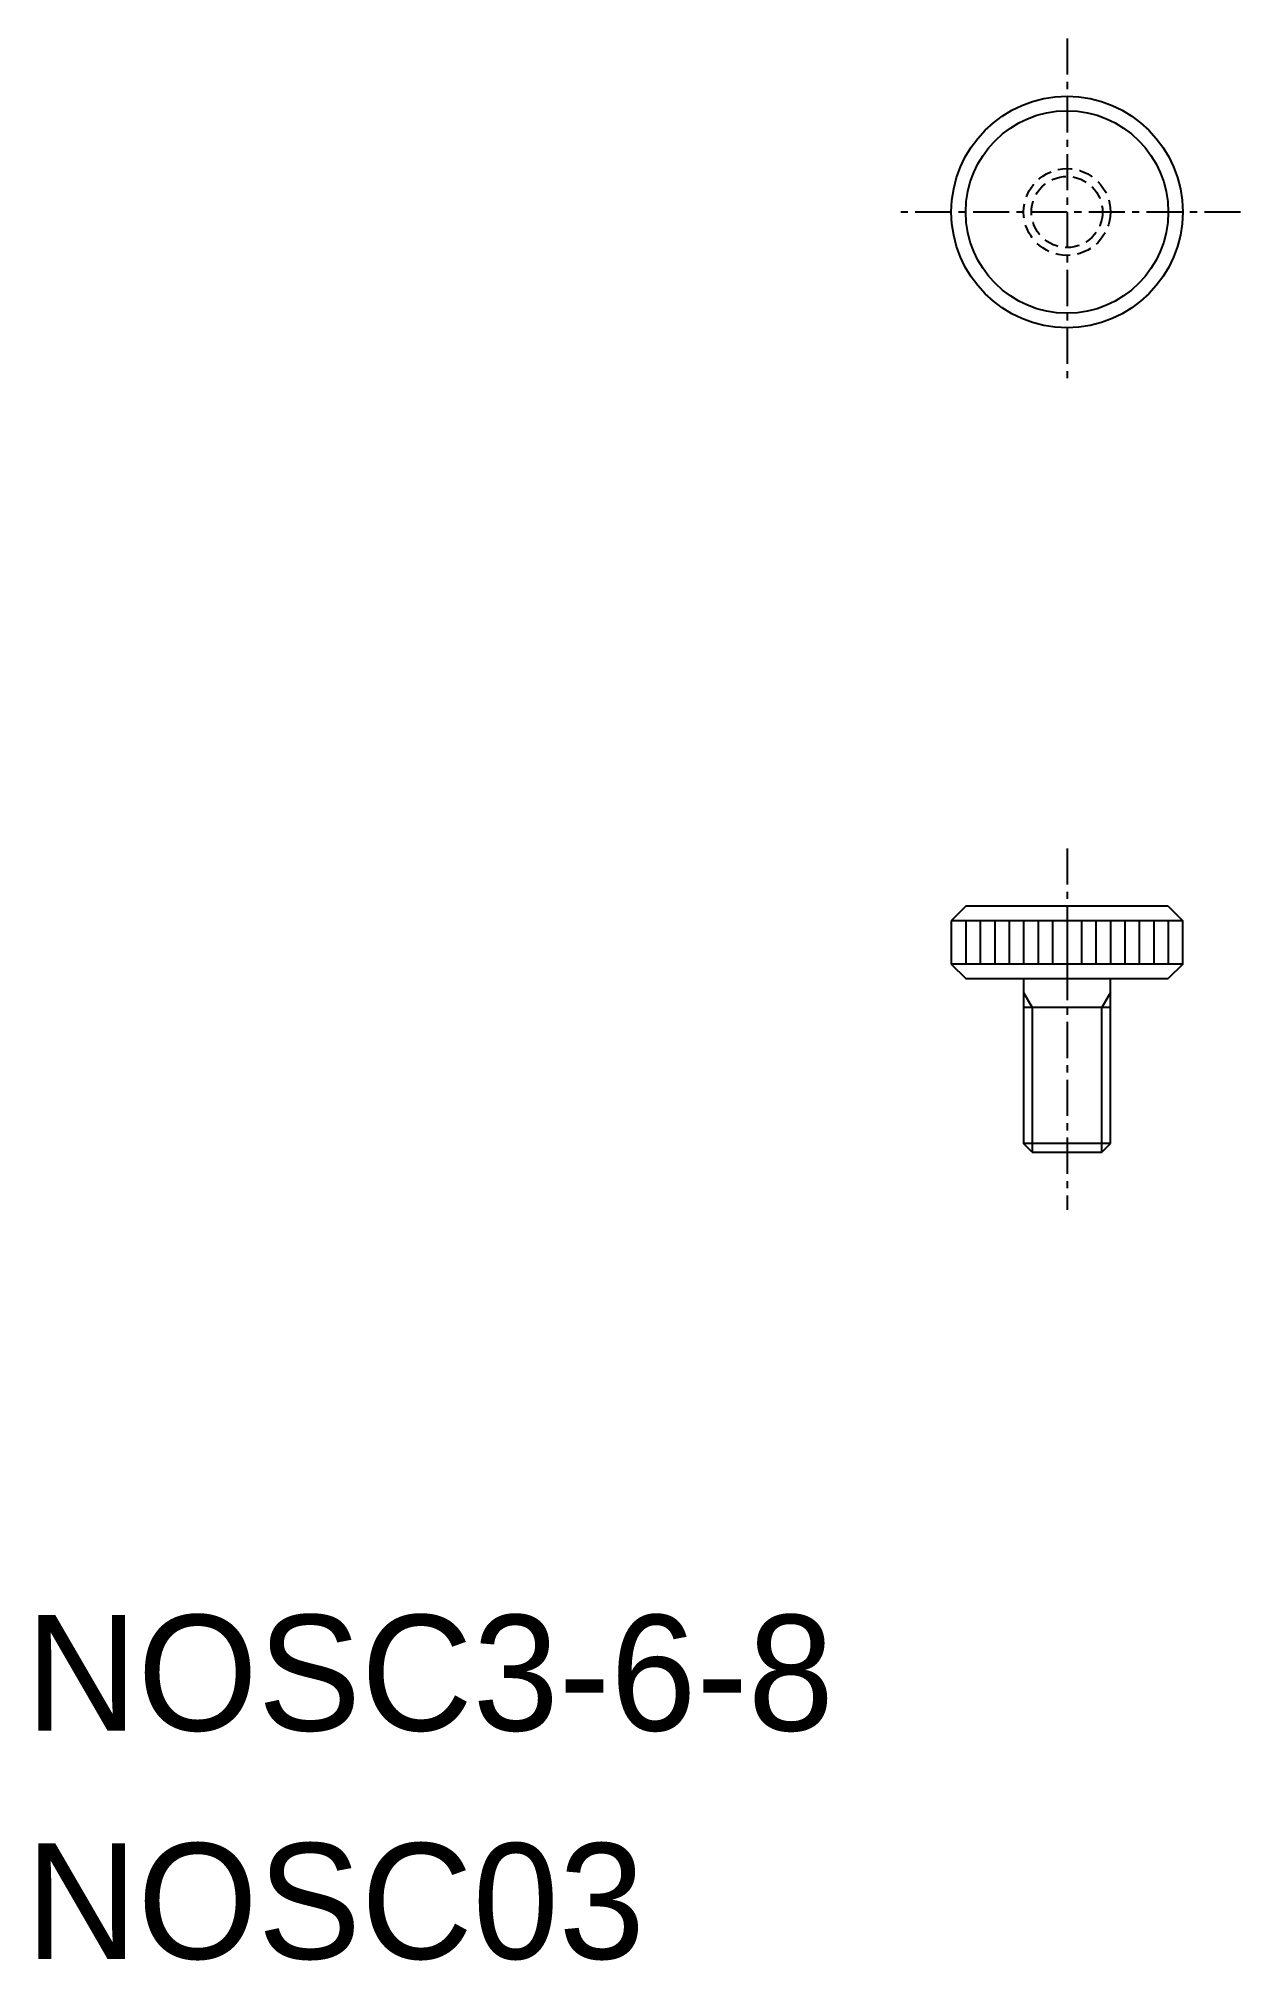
# Model space of a CAD drawing. Extents: x -13271 to -13229.5, y -156.8 to -90.4.
import ezdxf

# ---------------------------------------------------------------- set-up
doc = ezdxf.new("R2010")
doc.units = 0
doc.linetypes.add('CENTER', pattern=[2, 1.25, -0.25, 0.25, -0.25])
doc.linetypes.add('DASHED', pattern=[0.75, 0.5, -0.25])
doc.layers.get('0').update_dxf_attribs({"linetype": 'CONTINUOUS'})
doc.layers.add('CENTER', color=1, linetype='CENTER')

msp = doc.modelspace()

# ---------------------------------------------------------------- linework, layer by layer
at = {"color": 7, "linetype": 'CONTINUOUS'}
for p, q in [((-13238.969, -120.363), (-13239.469, -120.863)), ((-13231.469, -120.863), (-13239.469, -120.863)), ((-13239.469, -120.863), (-13239.469, -122.363)), ((-13239.469, -120.863), (-13239.469, -122.363)), ((-13231.969, -120.363), (-13238.969, -120.363)), ((-13238.969, -120.863), (-13238.969, -122.363)), ((-13238.469, -120.863), (-13238.469, -122.363)), ((-13237.969, -120.863), (-13237.969, -122.363)), ((-13237.469, -120.863), (-13237.469, -122.363)), ((-13236.969, -120.863), (-13236.969, -122.363)), ((-13236.469, -120.863), (-13236.469, -122.363)), ((-13235.969, -120.863), (-13235.969, -122.363)), ((-13235.469, -120.863), (-13235.469, -122.363)), ((-13234.969, -120.863), (-13234.969, -122.363)), ((-13234.469, -120.863), (-13234.469, -122.363)), ((-13233.969, -120.863), (-13233.969, -122.363)), ((-13233.469, -120.863), (-13233.469, -122.363)), ((-13232.969, -120.863), (-13232.969, -122.363)), ((-13232.469, -120.863), (-13232.469, -122.363)), ((-13231.969, -120.363), (-13231.469, -120.863)), ((-13231.969, -120.863), (-13231.969, -122.363)), ((-13231.469, -122.363), (-13231.469, -120.863)), ((-13231.969, -121.238), (-13231.969, -121.238)), ((-13231.969, -121.613), (-13231.969, -121.613)), ((-13231.469, -122.363), (-13239.469, -122.363)), ((-13239.469, -122.363), (-13238.969, -122.863)), ((-13238.969, -122.863), (-13231.969, -122.863)), ((-13236.969, -122.863), (-13236.969, -128.563)), ((-13233.969, -128.563), (-13233.969, -122.863)), ((-13231.469, -122.363), (-13231.969, -122.863)), ((-13233.969, -123.863), (-13236.969, -123.863)), ((-13236.669, -128.863), (-13236.969, -128.563)), ((-13233.969, -128.563), (-13236.969, -128.563)), ((-13236.669, -128.863), (-13234.269, -128.863)), ((-13234.269, -128.863), (-13233.969, -128.563))]:
    msp.add_line(p, q, dxfattribs=at)
at = {"color": 3, "linetype": 'CONTINUOUS'}
for p, q in [((-13236.969, -123.343), (-13236.669, -123.863)), ((-13233.969, -123.343), (-13234.269, -123.863)), ((-13236.669, -123.863), (-13236.669, -128.863)), ((-13234.269, -128.863), (-13234.269, -123.863))]:
    msp.add_line(p, q, dxfattribs=at)
at = {"color": 7, "linetype": 'CONTINUOUS'}
for radius in [4, 3.5]:
    msp.add_circle((-13235.469, -96.363), radius, dxfattribs=at)
at = {"color": 3, "linetype": 'DASHED'}
for radius in [1.5, 1.23]:
    msp.add_circle((-13235.469, -96.363), radius, dxfattribs=at)
at = {"layer": 'CENTER', "color": 1, "linetype": 'CENTER'}
for p, q in [((-13235.469, -90.363), (-13235.469, -102.363)), ((-13229.469, -96.363), (-13241.469, -96.363)), ((-13235.469, -118.363), (-13235.469, -130.863))]:
    msp.add_line(p, q, dxfattribs=at)

# ---------------------------------------------------------------- texts
at = {"color": 7, "linetype": 'CONTINUOUS'}
for s, p in [('NOSC3-6-8', (-13271.469, -148.863)), ('NOSC03', (-13271.469, -156.755))]:
    msp.add_text(s, height=4, dxfattribs=at).set_placement(p)

doc.saveas('drawing.dxf')
